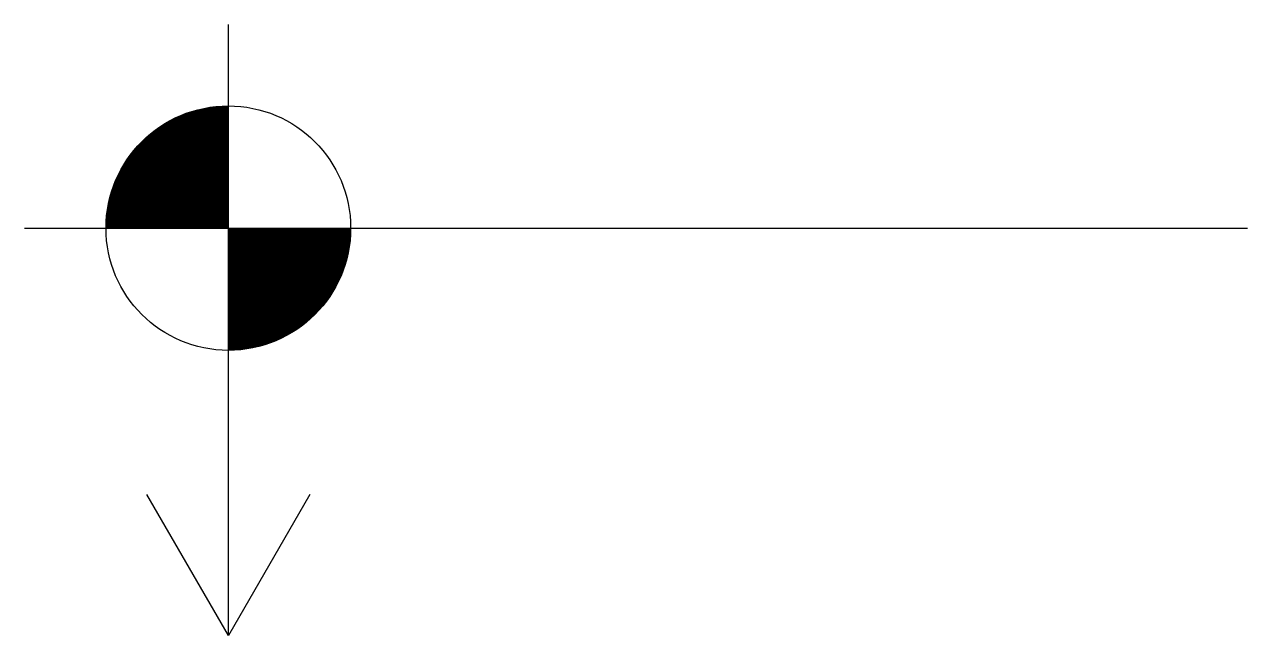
# Model space of a CAD drawing. Header units: millimetres. Extents: x 1154.64 to 1156.14, y -1458.27 to -1457.52.
import ezdxf

# ---------------------------------------------------------------- set-up
doc = ezdxf.new("R2010")
doc.units = ezdxf.units.MM
doc.layers.add('Símbolos_Gráficos', color=1, linetype='Continuous')

msp = doc.modelspace()

# ---------------------------------------------------------------- linework, layer by layer
at = {"layer": 'Símbolos_Gráficos', "color": 2}
for p, q in [((1154.8912, -1458.2651), (1154.8912, -1457.5151)), ((1154.6412, -1457.7651), (1156.1412, -1457.7651))]:
    msp.add_line(p, q, dxfattribs=at)
at = {"layer": 'Símbolos_Gráficos', "const_width": 0.15}
for points in [[(1154.8912, -1457.6901, 0.414214), (1154.8162, -1457.7651, 1)], [(1154.8912, -1457.8401, 0.414214), (1154.9662, -1457.7651, 1)]]:
    msp.add_lwpolyline(points, format="xyb", dxfattribs=at)
at = {"layer": 'Símbolos_Gráficos', "color": 2}
msp.add_lwpolyline([(1154.9912, -1458.0919), (1154.8912, -1458.2651), (1154.7912, -1458.0919)], dxfattribs=at)
at = {"layer": 'Símbolos_Gráficos'}
msp.add_circle((1154.8912, -1457.7651), 0.15, dxfattribs=at)

doc.saveas('drawing.dxf')
